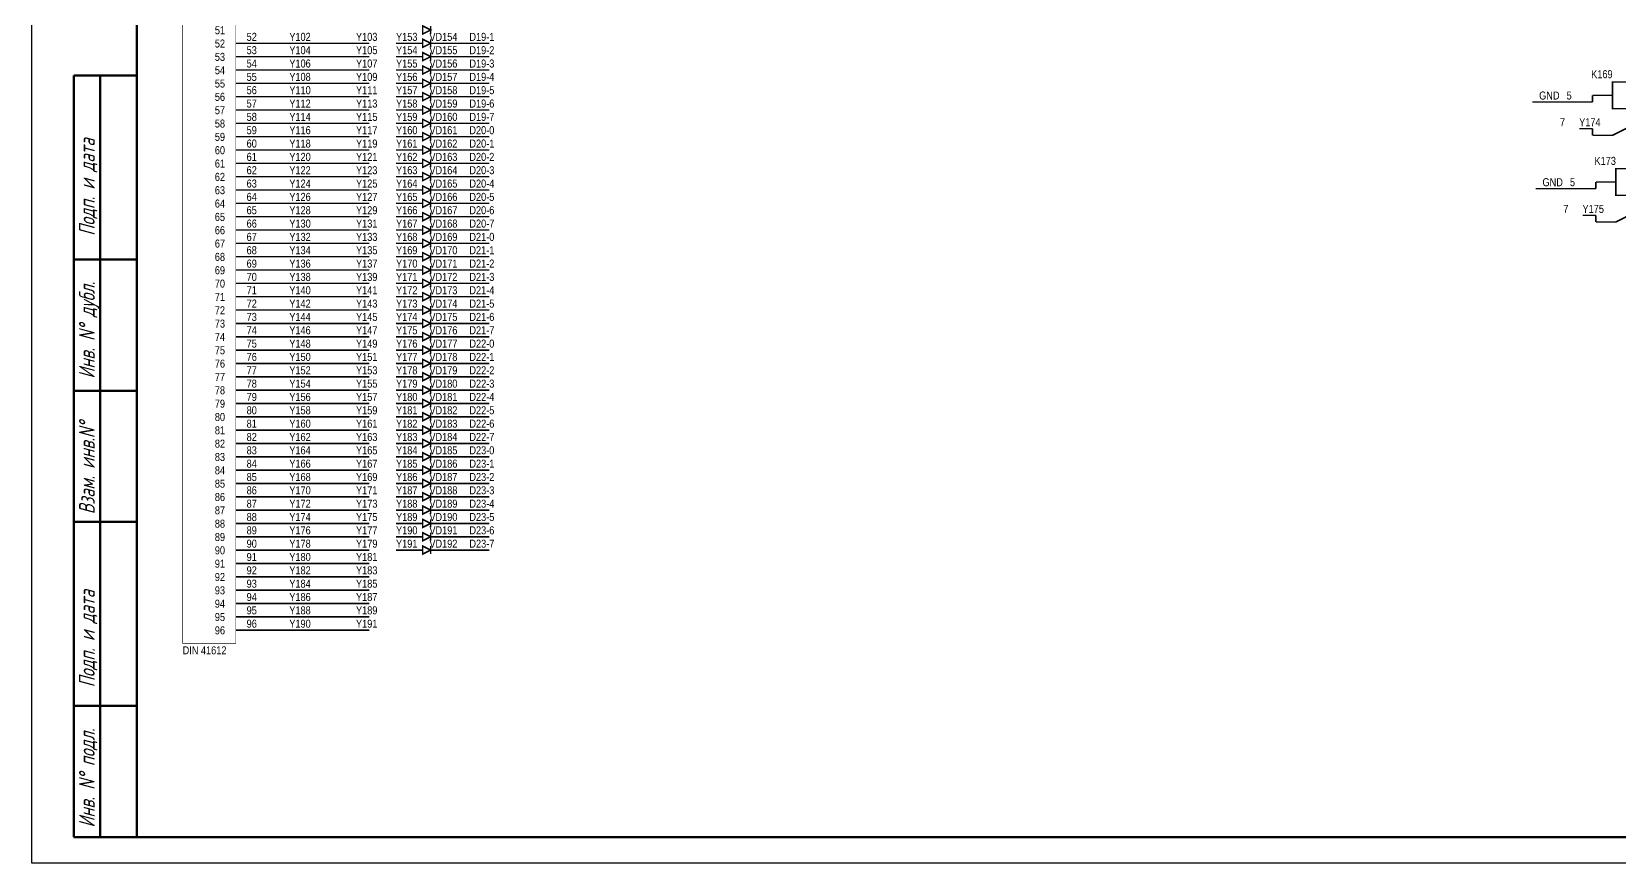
# Model space of a CAD drawing. Header units: millimetres. Extents: x 7140 to 8879, y -16257 to -5062.
# Drawn here: x 7139.6 to 7441.9, y -15584.1 to -15425.8 of the extents above; entities that cross this region are included whole.
import ezdxf

# ---------------------------------------------------------------- set-up
doc = ezdxf.new("R2010")
doc.units = ezdxf.units.MM
doc.styles.add('rom3.5', font='romans.shx', dxfattribs={"width": 0.8, "height": 3.5})
doc.styles.get("Standard").update_dxf_attribs({"font": 'ARIALN.TTF', "height": 3.4})

msp = doc.modelspace()

# ---------------------------------------------------------------- linework, layer by layer
for p, q in [((7139.585, -15584.11079), (7139.585, -14990.11079)), ((7980.585, -15584.11079), (7139.585, -15584.11079))]:
    msp.add_line(p, q)
at = {"lineweight": 50}
for p, q in [((7159.585, -15579.11079), (7159.585, -14995.11079)), ((7147.585, -15434.11079), (7159.585, -15434.11079)), ((7147.585, -15579.11079), (7147.585, -15434.11079)), ((7152.585, -15434.11079), (7152.585, -15579.11079)), ((7147.585, -15469.11079), (7159.585, -15469.11079)), ((7147.585, -15494.11079), (7159.585, -15494.11079)), ((7147.585, -15519.11079), (7159.585, -15519.11079)), ((7147.585, -15554.11079), (7159.585, -15554.11079)), ((7159.585, -15579.11079), (7147.585, -15579.11079)), ((7975.585, -15579.11079), (7159.585, -15579.11079))]:
    msp.add_line(p, q, dxfattribs=at)
for points, const_width in [([(7168.30922, -15295.87282), (7178.44891, -15295.87282), (7178.44891, -15542.23227), (7168.30922, -15542.23227), (7168.30922, -15295.87282)], 0.09906), ([(7215.55378, -15425.413), (7214.02978, -15426.175), (7214.02978, -15424.651), (7215.55378, -15425.413)], 0.29972), ([(7215.55378, -15424.651), (7215.55378, -15426.175)], 0.29972), ([(7178.46978, -15427.953), (7186.08978, -15427.953)], 0.29972), ([(7186.08978, -15427.953), (7203.86978, -15427.953)], 0.29972), ([(7208.94978, -15427.953), (7211.48978, -15427.953)], 0.29972), ([(7214.02978, -15427.953), (7211.48978, -15427.953)], 0.29972), ([(7215.55378, -15427.953), (7214.02978, -15428.715), (7214.02978, -15427.191), (7215.55378, -15427.953)], 0.29972), ([(7215.55378, -15427.191), (7215.55378, -15428.715)], 0.29972), ([(7215.55378, -15427.953), (7218.09378, -15427.953)], 0.29972), ([(7218.09378, -15427.953), (7226.72978, -15427.953)], 0.29972), ([(7178.46978, -15430.493), (7186.08978, -15430.493)], 0.29972), ([(7186.08978, -15430.493), (7203.86978, -15430.493)], 0.29972), ([(7208.94978, -15430.493), (7211.48978, -15430.493)], 0.29972), ([(7214.02978, -15430.493), (7211.48978, -15430.493)], 0.29972), ([(7215.55378, -15430.493), (7214.02978, -15431.255), (7214.02978, -15429.731), (7215.55378, -15430.493)], 0.29972), ([(7215.55378, -15433.033), (7214.02978, -15433.795), (7214.02978, -15432.271), (7215.55378, -15433.033)], 0.29972), ([(7215.55378, -15429.731), (7215.55378, -15431.255)], 0.29972), ([(7215.55378, -15430.493), (7218.09378, -15430.493)], 0.29972), ([(7218.09378, -15430.493), (7226.72978, -15430.493)], 0.29972), ([(7178.46978, -15433.033), (7186.08978, -15433.033)], 0.29972), ([(7186.08978, -15433.033), (7203.86978, -15433.033)], 0.29972), ([(7208.94978, -15433.033), (7211.48978, -15433.033)], 0.29972), ([(7214.02978, -15433.033), (7211.48978, -15433.033)], 0.29972), ([(7215.55378, -15435.573), (7214.02978, -15436.335), (7214.02978, -15434.811), (7215.55378, -15435.573)], 0.29972), ([(7215.55378, -15432.271), (7215.55378, -15433.795)], 0.29972), ([(7215.55378, -15433.033), (7218.09378, -15433.033)], 0.29972), ([(7215.55378, -15434.811), (7215.55378, -15436.335)], 0.29972), ([(7218.09378, -15433.033), (7226.72978, -15433.033)], 0.29972), ([(7178.46978, -15435.573), (7186.08978, -15435.573)], 0.29972), ([(7178.46978, -15438.113), (7186.08978, -15438.113)], 0.29972), ([(7186.08978, -15435.573), (7203.86978, -15435.573)], 0.29972), ([(7186.08978, -15438.113), (7203.86978, -15438.113)], 0.29972), ([(7208.94978, -15435.573), (7211.48978, -15435.573)], 0.29972), ([(7208.94978, -15438.113), (7211.48978, -15438.113)], 0.29972), ([(7214.02978, -15435.573), (7211.48978, -15435.573)], 0.29972), ([(7214.02978, -15438.113), (7211.48978, -15438.113)], 0.29972), ([(7215.55378, -15438.113), (7214.02978, -15438.875), (7214.02978, -15437.351), (7215.55378, -15438.113)], 0.29972), ([(7215.55378, -15435.573), (7218.09378, -15435.573)], 0.29972), ([(7215.55378, -15437.351), (7215.55378, -15438.875)], 0.29972), ([(7215.55378, -15438.113), (7218.09378, -15438.113)], 0.29972), ([(7218.09378, -15435.573), (7226.72978, -15435.573)], 0.29972), ([(7218.09378, -15438.113), (7226.72978, -15438.113)], 0.29972), ([(7440.59778, -15437.859), (7436.78778, -15437.859)], 0.29972), ([(7436.78778, -15437.859), (7436.78778, -15439.129)], 0.29972), ([(7440.59778, -15435.319), (7440.59778, -15440.399), (7445.67778, -15440.399), (7445.67778, -15435.319), (7440.59778, -15435.319)], 0.29972), ([(7178.46978, -15440.653), (7186.08978, -15440.653)], 0.29972), ([(7186.08978, -15440.653), (7203.86978, -15440.653)], 0.29972), ([(7208.94978, -15440.653), (7211.48978, -15440.653)], 0.29972), ([(7214.02978, -15440.653), (7211.48978, -15440.653)], 0.29972), ([(7215.55378, -15440.653), (7214.02978, -15441.415), (7214.02978, -15439.891), (7215.55378, -15440.653)], 0.29972), ([(7215.55378, -15439.891), (7215.55378, -15441.415)], 0.29972), ([(7215.55378, -15440.653), (7218.09378, -15440.653)], 0.29972), ([(7218.09378, -15440.653), (7226.72978, -15440.653)], 0.29972), ([(7425.35778, -15439.129), (7431.70778, -15439.129)], 0.29972), ([(7436.78778, -15439.129), (7431.70778, -15439.129)], 0.29972), ([(7178.46978, -15443.193), (7186.08978, -15443.193)], 0.29972), ([(7186.08978, -15443.193), (7203.86978, -15443.193)], 0.29972), ([(7208.94978, -15443.193), (7211.48978, -15443.193)], 0.29972), ([(7214.02978, -15443.193), (7211.48978, -15443.193)], 0.29972), ([(7215.55378, -15443.193), (7214.02978, -15443.955), (7214.02978, -15442.431), (7215.55378, -15443.193)], 0.29972), ([(7215.55378, -15442.431), (7215.55378, -15443.955)], 0.29972), ([(7215.55378, -15443.193), (7218.09378, -15443.193)], 0.29972), ([(7218.09378, -15443.193), (7226.72978, -15443.193)], 0.29972), ([(7436.78778, -15444.209), (7434.24778, -15444.209)], 0.29972), ([(7436.78778, -15445.479), (7440.59778, -15445.479), (7445.67778, -15442.939)], 0.29972), ([(7436.78778, -15444.209), (7436.78778, -15445.479)], 0.29972), ([(7178.46978, -15445.733), (7186.08978, -15445.733)], 0.29972), ([(7186.08978, -15445.733), (7203.86978, -15445.733)], 0.29972), ([(7208.94978, -15445.733), (7211.48978, -15445.733)], 0.29972), ([(7214.02978, -15445.733), (7211.48978, -15445.733)], 0.29972), ([(7215.55378, -15445.733), (7214.02978, -15446.495), (7214.02978, -15444.971), (7215.55378, -15445.733)], 0.29972), ([(7215.55378, -15444.971), (7215.55378, -15446.495)], 0.29972), ([(7215.55378, -15445.733), (7218.09378, -15445.733)], 0.29972), ([(7218.09378, -15445.733), (7226.72978, -15445.733)], 0.29972), ([(7178.46978, -15448.273), (7186.08978, -15448.273)], 0.29972), ([(7186.08978, -15448.273), (7203.86978, -15448.273)], 0.29972), ([(7208.94978, -15448.273), (7211.48978, -15448.273)], 0.29972), ([(7214.02978, -15448.273), (7211.48978, -15448.273)], 0.29972), ([(7215.55378, -15448.273), (7214.02978, -15449.035), (7214.02978, -15447.511), (7215.55378, -15448.273)], 0.29972), ([(7215.55378, -15450.813), (7214.02978, -15451.575), (7214.02978, -15450.051), (7215.55378, -15450.813)], 0.29972), ([(7215.55378, -15447.511), (7215.55378, -15449.035)], 0.29972), ([(7215.55378, -15448.273), (7218.09378, -15448.273)], 0.29972), ([(7215.55378, -15450.051), (7215.55378, -15451.575)], 0.29972), ([(7218.09378, -15448.273), (7226.72978, -15448.273)], 0.29972), ([(7178.46978, -15450.813), (7186.08978, -15450.813)], 0.29972), ([(7178.46978, -15453.353), (7186.08978, -15453.353)], 0.29972), ([(7186.08978, -15450.813), (7203.86978, -15450.813)], 0.29972), ([(7186.08978, -15453.353), (7203.86978, -15453.353)], 0.29972), ([(7208.94978, -15450.813), (7211.48978, -15450.813)], 0.29972), ([(7208.94978, -15453.353), (7211.48978, -15453.353)], 0.29972), ([(7214.02978, -15450.813), (7211.48978, -15450.813)], 0.29972), ([(7214.02978, -15453.353), (7211.48978, -15453.353)], 0.29972), ([(7215.55378, -15453.353), (7214.02978, -15454.115), (7214.02978, -15452.591), (7215.55378, -15453.353)], 0.29972), ([(7215.55378, -15450.813), (7218.09378, -15450.813)], 0.29972), ([(7215.55378, -15452.591), (7215.55378, -15454.115)], 0.29972), ([(7215.55378, -15453.353), (7218.09378, -15453.353)], 0.29972), ([(7218.09378, -15450.813), (7226.72978, -15450.813)], 0.29972), ([(7218.09378, -15453.353), (7226.72978, -15453.353)], 0.29972), ([(7441.23278, -15451.829), (7441.23278, -15456.909), (7446.31278, -15456.909), (7446.31278, -15451.829), (7441.23278, -15451.829)], 0.29972), ([(7178.46978, -15455.893), (7186.08978, -15455.893)], 0.29972), ([(7186.08978, -15455.893), (7203.86978, -15455.893)], 0.29972), ([(7208.94978, -15455.893), (7211.48978, -15455.893)], 0.29972), ([(7214.02978, -15455.893), (7211.48978, -15455.893)], 0.29972), ([(7215.55378, -15455.893), (7214.02978, -15456.655), (7214.02978, -15455.131), (7215.55378, -15455.893)], 0.29972), ([(7215.55378, -15455.131), (7215.55378, -15456.655)], 0.29972), ([(7215.55378, -15455.893), (7218.09378, -15455.893)], 0.29972), ([(7218.09378, -15455.893), (7226.72978, -15455.893)], 0.29972), ([(7425.99278, -15455.639), (7432.34278, -15455.639)], 0.29972), ([(7437.42278, -15455.639), (7432.34278, -15455.639)], 0.29972), ([(7441.23278, -15454.369), (7437.42278, -15454.369)], 0.29972), ([(7437.42278, -15454.369), (7437.42278, -15455.639)], 0.29972), ([(7178.46978, -15458.433), (7186.08978, -15458.433)], 0.29972), ([(7186.08978, -15458.433), (7203.86978, -15458.433)], 0.29972), ([(7208.94978, -15458.433), (7211.48978, -15458.433)], 0.29972), ([(7214.02978, -15458.433), (7211.48978, -15458.433)], 0.29972), ([(7215.55378, -15458.433), (7214.02978, -15459.195), (7214.02978, -15457.671), (7215.55378, -15458.433)], 0.29972), ([(7215.55378, -15457.671), (7215.55378, -15459.195)], 0.29972), ([(7215.55378, -15458.433), (7218.09378, -15458.433)], 0.29972), ([(7218.09378, -15458.433), (7226.72978, -15458.433)], 0.29972), ([(7178.46978, -15460.973), (7186.08978, -15460.973)], 0.29972), ([(7186.08978, -15460.973), (7203.86978, -15460.973)], 0.29972), ([(7208.94978, -15460.973), (7211.48978, -15460.973)], 0.29972), ([(7214.02978, -15460.973), (7211.48978, -15460.973)], 0.29972), ([(7215.55378, -15460.973), (7214.02978, -15461.735), (7214.02978, -15460.211), (7215.55378, -15460.973)], 0.29972), ([(7215.55378, -15460.211), (7215.55378, -15461.735)], 0.29972), ([(7215.55378, -15460.973), (7218.09378, -15460.973)], 0.29972), ([(7218.09378, -15460.973), (7226.72978, -15460.973)], 0.29972), ([(7437.42278, -15460.719), (7434.88278, -15460.719)], 0.29972), ([(7437.42278, -15461.989), (7441.23278, -15461.989), (7446.31278, -15459.449)], 0.29972), ([(7437.42278, -15460.719), (7437.42278, -15461.989)], 0.29972), ([(7178.46978, -15463.513), (7186.08978, -15463.513)], 0.29972), ([(7186.08978, -15463.513), (7203.86978, -15463.513)], 0.29972), ([(7208.94978, -15463.513), (7211.48978, -15463.513)], 0.29972), ([(7214.02978, -15463.513), (7211.48978, -15463.513)], 0.29972), ([(7215.55378, -15463.513), (7214.02978, -15464.275), (7214.02978, -15462.751), (7215.55378, -15463.513)], 0.29972), ([(7215.55378, -15466.053), (7214.02978, -15466.815), (7214.02978, -15465.291), (7215.55378, -15466.053)], 0.29972), ([(7215.55378, -15462.751), (7215.55378, -15464.275)], 0.29972), ([(7215.55378, -15463.513), (7218.09378, -15463.513)], 0.29972), ([(7215.55378, -15465.291), (7215.55378, -15466.815)], 0.29972), ([(7218.09378, -15463.513), (7226.72978, -15463.513)], 0.29972), ([(7178.46978, -15466.053), (7186.08978, -15466.053)], 0.29972), ([(7186.08978, -15466.053), (7203.86978, -15466.053)], 0.29972), ([(7208.94978, -15466.053), (7211.48978, -15466.053)], 0.29972), ([(7214.02978, -15466.053), (7211.48978, -15466.053)], 0.29972), ([(7215.55378, -15468.593), (7214.02978, -15469.355), (7214.02978, -15467.831), (7215.55378, -15468.593)], 0.29972), ([(7215.55378, -15466.053), (7218.09378, -15466.053)], 0.29972), ([(7215.55378, -15467.831), (7215.55378, -15469.355)], 0.29972), ([(7218.09378, -15466.053), (7226.72978, -15466.053)], 0.29972), ([(7178.46978, -15468.593), (7186.08978, -15468.593)], 0.29972), ([(7178.46978, -15471.133), (7186.08978, -15471.133)], 0.29972), ([(7186.08978, -15468.593), (7203.86978, -15468.593)], 0.29972), ([(7186.08978, -15471.133), (7203.86978, -15471.133)], 0.29972), ([(7208.94978, -15468.593), (7211.48978, -15468.593)], 0.29972), ([(7208.94978, -15471.133), (7211.48978, -15471.133)], 0.29972), ([(7214.02978, -15468.593), (7211.48978, -15468.593)], 0.29972), ([(7214.02978, -15471.133), (7211.48978, -15471.133)], 0.29972), ([(7215.55378, -15471.133), (7214.02978, -15471.895), (7214.02978, -15470.371), (7215.55378, -15471.133)], 0.29972), ([(7215.55378, -15468.593), (7218.09378, -15468.593)], 0.29972), ([(7215.55378, -15470.371), (7215.55378, -15471.895)], 0.29972), ([(7215.55378, -15471.133), (7218.09378, -15471.133)], 0.29972), ([(7218.09378, -15468.593), (7226.72978, -15468.593)], 0.29972), ([(7218.09378, -15471.133), (7226.72978, -15471.133)], 0.29972), ([(7178.46978, -15473.673), (7186.08978, -15473.673)], 0.29972), ([(7186.08978, -15473.673), (7203.86978, -15473.673)], 0.29972), ([(7208.94978, -15473.673), (7211.48978, -15473.673)], 0.29972), ([(7214.02978, -15473.673), (7211.48978, -15473.673)], 0.29972), ([(7215.55378, -15473.673), (7214.02978, -15474.435), (7214.02978, -15472.911), (7215.55378, -15473.673)], 0.29972), ([(7215.55378, -15472.911), (7215.55378, -15474.435)], 0.29972), ([(7215.55378, -15473.673), (7218.09378, -15473.673)], 0.29972), ([(7218.09378, -15473.673), (7226.72978, -15473.673)], 0.29972), ([(7178.46978, -15476.213), (7186.08978, -15476.213)], 0.29972), ([(7186.08978, -15476.213), (7203.86978, -15476.213)], 0.29972), ([(7208.94978, -15476.213), (7211.48978, -15476.213)], 0.29972), ([(7214.02978, -15476.213), (7211.48978, -15476.213)], 0.29972), ([(7215.55378, -15476.213), (7214.02978, -15476.975), (7214.02978, -15475.451), (7215.55378, -15476.213)], 0.29972), ([(7215.55378, -15475.451), (7215.55378, -15476.975)], 0.29972), ([(7215.55378, -15476.213), (7218.09378, -15476.213)], 0.29972), ([(7218.09378, -15476.213), (7226.72978, -15476.213)], 0.29972), ([(7178.46978, -15478.753), (7186.08978, -15478.753)], 0.29972), ([(7186.08978, -15478.753), (7203.86978, -15478.753)], 0.29972), ([(7208.94978, -15478.753), (7211.48978, -15478.753)], 0.29972), ([(7214.02978, -15478.753), (7211.48978, -15478.753)], 0.29972), ([(7215.55378, -15478.753), (7214.02978, -15479.515), (7214.02978, -15477.991), (7215.55378, -15478.753)], 0.29972), ([(7215.55378, -15481.293), (7214.02978, -15482.055), (7214.02978, -15480.531), (7215.55378, -15481.293)], 0.29972), ([(7215.55378, -15477.991), (7215.55378, -15479.515)], 0.29972), ([(7215.55378, -15478.753), (7218.09378, -15478.753)], 0.29972), ([(7215.55378, -15480.531), (7215.55378, -15482.055)], 0.29972), ([(7218.09378, -15478.753), (7226.72978, -15478.753)], 0.29972), ([(7178.46978, -15481.293), (7186.08978, -15481.293)], 0.29972), ([(7186.08978, -15481.293), (7203.86978, -15481.293)], 0.29972), ([(7208.94978, -15481.293), (7211.48978, -15481.293)], 0.29972), ([(7214.02978, -15481.293), (7211.48978, -15481.293)], 0.29972), ([(7215.55378, -15483.833), (7214.02978, -15484.595), (7214.02978, -15483.071), (7215.55378, -15483.833)], 0.29972), ([(7215.55378, -15481.293), (7218.09378, -15481.293)], 0.29972), ([(7215.55378, -15483.071), (7215.55378, -15484.595)], 0.29972), ([(7218.09378, -15481.293), (7226.72978, -15481.293)], 0.29972), ([(7178.46978, -15483.833), (7186.08978, -15483.833)], 0.29972), ([(7178.46978, -15486.373), (7186.08978, -15486.373)], 0.29972), ([(7186.08978, -15483.833), (7203.86978, -15483.833)], 0.29972), ([(7186.08978, -15486.373), (7203.86978, -15486.373)], 0.29972), ([(7208.94978, -15483.833), (7211.48978, -15483.833)], 0.29972), ([(7208.94978, -15486.373), (7211.48978, -15486.373)], 0.29972), ([(7214.02978, -15483.833), (7211.48978, -15483.833)], 0.29972), ([(7214.02978, -15486.373), (7211.48978, -15486.373)], 0.29972), ([(7215.55378, -15486.373), (7214.02978, -15487.135), (7214.02978, -15485.611), (7215.55378, -15486.373)], 0.29972), ([(7215.55378, -15483.833), (7218.09378, -15483.833)], 0.29972), ([(7215.55378, -15485.611), (7215.55378, -15487.135)], 0.29972), ([(7215.55378, -15486.373), (7218.09378, -15486.373)], 0.29972), ([(7218.09378, -15483.833), (7226.72978, -15483.833)], 0.29972), ([(7218.09378, -15486.373), (7226.72978, -15486.373)], 0.29972), ([(7178.46978, -15488.913), (7186.08978, -15488.913)], 0.29972), ([(7186.08978, -15488.913), (7203.86978, -15488.913)], 0.29972), ([(7208.94978, -15488.913), (7211.48978, -15488.913)], 0.29972), ([(7214.02978, -15488.913), (7211.48978, -15488.913)], 0.29972), ([(7215.55378, -15488.913), (7214.02978, -15489.675), (7214.02978, -15488.151), (7215.55378, -15488.913)], 0.29972), ([(7215.55378, -15488.151), (7215.55378, -15489.675)], 0.29972), ([(7215.55378, -15488.913), (7218.09378, -15488.913)], 0.29972), ([(7218.09378, -15488.913), (7226.72978, -15488.913)], 0.29972), ([(7178.46978, -15491.453), (7186.08978, -15491.453)], 0.29972), ([(7186.08978, -15491.453), (7203.86978, -15491.453)], 0.29972), ([(7208.94978, -15491.453), (7211.48978, -15491.453)], 0.29972), ([(7214.02978, -15491.453), (7211.48978, -15491.453)], 0.29972), ([(7215.55378, -15491.453), (7214.02978, -15492.215), (7214.02978, -15490.691), (7215.55378, -15491.453)], 0.29972), ([(7215.55378, -15490.691), (7215.55378, -15492.215)], 0.29972), ([(7215.55378, -15491.453), (7218.09378, -15491.453)], 0.29972), ([(7218.09378, -15491.453), (7226.72978, -15491.453)], 0.29972), ([(7178.46978, -15493.993), (7186.08978, -15493.993)], 0.29972), ([(7186.08978, -15493.993), (7203.86978, -15493.993)], 0.29972), ([(7208.94978, -15493.993), (7211.48978, -15493.993)], 0.29972), ([(7214.02978, -15493.993), (7211.48978, -15493.993)], 0.29972), ([(7215.55378, -15493.993), (7214.02978, -15494.755), (7214.02978, -15493.231), (7215.55378, -15493.993)], 0.29972), ([(7215.55378, -15496.533), (7214.02978, -15497.295), (7214.02978, -15495.771), (7215.55378, -15496.533)], 0.29972), ([(7215.55378, -15493.231), (7215.55378, -15494.755)], 0.29972), ([(7215.55378, -15493.993), (7218.09378, -15493.993)], 0.29972), ([(7218.09378, -15493.993), (7226.72978, -15493.993)], 0.29972), ([(7178.46978, -15496.533), (7186.08978, -15496.533)], 0.29972), ([(7186.08978, -15496.533), (7203.86978, -15496.533)], 0.29972), ([(7208.94978, -15496.533), (7211.48978, -15496.533)], 0.29972), ([(7214.02978, -15496.533), (7211.48978, -15496.533)], 0.29972), ([(7215.55378, -15499.073), (7214.02978, -15499.835), (7214.02978, -15498.311), (7215.55378, -15499.073)], 0.29972), ([(7215.55378, -15495.771), (7215.55378, -15497.295)], 0.29972), ([(7215.55378, -15496.533), (7218.09378, -15496.533)], 0.29972), ([(7215.55378, -15498.311), (7215.55378, -15499.835)], 0.29972), ([(7218.09378, -15496.533), (7226.72978, -15496.533)], 0.29972), ([(7178.46978, -15499.073), (7186.08978, -15499.073)], 0.29972), ([(7178.46978, -15501.613), (7186.08978, -15501.613)], 0.29972), ([(7186.08978, -15499.073), (7203.86978, -15499.073)], 0.29972), ([(7186.08978, -15501.613), (7203.86978, -15501.613)], 0.29972), ([(7208.94978, -15499.073), (7211.48978, -15499.073)], 0.29972), ([(7208.94978, -15501.613), (7211.48978, -15501.613)], 0.29972), ([(7214.02978, -15499.073), (7211.48978, -15499.073)], 0.29972), ([(7214.02978, -15501.613), (7211.48978, -15501.613)], 0.29972), ([(7215.55378, -15501.613), (7214.02978, -15502.375), (7214.02978, -15500.851), (7215.55378, -15501.613)], 0.29972), ([(7215.55378, -15499.073), (7218.09378, -15499.073)], 0.29972), ([(7215.55378, -15500.851), (7215.55378, -15502.375)], 0.29972), ([(7215.55378, -15501.613), (7218.09378, -15501.613)], 0.29972), ([(7218.09378, -15499.073), (7226.72978, -15499.073)], 0.29972), ([(7218.09378, -15501.613), (7226.72978, -15501.613)], 0.29972), ([(7178.46978, -15504.153), (7186.08978, -15504.153)], 0.29972), ([(7186.08978, -15504.153), (7203.86978, -15504.153)], 0.29972), ([(7208.94978, -15504.153), (7211.48978, -15504.153)], 0.29972), ([(7214.02978, -15504.153), (7211.48978, -15504.153)], 0.29972), ([(7215.55378, -15504.153), (7214.02978, -15504.915), (7214.02978, -15503.391), (7215.55378, -15504.153)], 0.29972), ([(7215.55378, -15503.391), (7215.55378, -15504.915)], 0.29972), ([(7215.55378, -15504.153), (7218.09378, -15504.153)], 0.29972), ([(7218.09378, -15504.153), (7226.72978, -15504.153)], 0.29972), ([(7178.46978, -15506.693), (7186.08978, -15506.693)], 0.29972), ([(7186.08978, -15506.693), (7203.86978, -15506.693)], 0.29972), ([(7208.94978, -15506.693), (7211.48978, -15506.693)], 0.29972), ([(7214.02978, -15506.693), (7211.48978, -15506.693)], 0.29972), ([(7215.55378, -15506.693), (7214.02978, -15507.455), (7214.02978, -15505.931), (7215.55378, -15506.693)], 0.29972), ([(7215.55378, -15505.931), (7215.55378, -15507.455)], 0.29972), ([(7215.55378, -15506.693), (7218.09378, -15506.693)], 0.29972), ([(7218.09378, -15506.693), (7226.72978, -15506.693)], 0.29972), ([(7178.46978, -15509.233), (7186.08978, -15509.233)], 0.29972), ([(7186.08978, -15509.233), (7203.86978, -15509.233)], 0.29972), ([(7208.94978, -15509.233), (7211.48978, -15509.233)], 0.29972), ([(7214.02978, -15509.233), (7211.48978, -15509.233)], 0.29972), ([(7215.55378, -15509.233), (7214.02978, -15509.995), (7214.02978, -15508.471), (7215.55378, -15509.233)], 0.29972), ([(7215.55378, -15508.471), (7215.55378, -15509.995)], 0.29972), ([(7215.55378, -15509.233), (7218.09378, -15509.233)], 0.29972), ([(7218.09378, -15509.233), (7226.72978, -15509.233)], 0.29972), ([(7178.46978, -15511.773), (7186.08978, -15511.773)], 0.29972), ([(7186.08978, -15511.773), (7203.86978, -15511.773)], 0.29972), ([(7208.94978, -15511.773), (7211.48978, -15511.773)], 0.29972), ([(7214.02978, -15511.773), (7211.48978, -15511.773)], 0.29972), ([(7215.55378, -15511.773), (7214.02978, -15512.535), (7214.02978, -15511.011), (7215.55378, -15511.773)], 0.29972), ([(7215.55378, -15514.313), (7214.02978, -15515.075), (7214.02978, -15513.551), (7215.55378, -15514.313)], 0.29972), ([(7215.55378, -15511.011), (7215.55378, -15512.535)], 0.29972), ([(7215.55378, -15511.773), (7218.09378, -15511.773)], 0.29972), ([(7215.55378, -15513.551), (7215.55378, -15515.075)], 0.29972), ([(7218.09378, -15511.773), (7226.72978, -15511.773)], 0.29972), ([(7178.46978, -15514.313), (7186.08978, -15514.313)], 0.29972), ([(7186.08978, -15514.313), (7203.86978, -15514.313)], 0.29972), ([(7208.94978, -15514.313), (7211.48978, -15514.313)], 0.29972), ([(7214.02978, -15514.313), (7211.48978, -15514.313)], 0.29972), ([(7215.55378, -15516.853), (7214.02978, -15517.615), (7214.02978, -15516.091), (7215.55378, -15516.853)], 0.29972), ([(7215.55378, -15514.313), (7218.09378, -15514.313)], 0.29972), ([(7215.55378, -15516.091), (7215.55378, -15517.615)], 0.29972), ([(7218.09378, -15514.313), (7226.72978, -15514.313)], 0.29972), ([(7178.46978, -15516.853), (7186.08978, -15516.853)], 0.29972), ([(7178.46978, -15519.393), (7186.08978, -15519.393)], 0.29972), ([(7186.08978, -15516.853), (7203.86978, -15516.853)], 0.29972), ([(7186.08978, -15519.393), (7203.86978, -15519.393)], 0.29972), ([(7208.94978, -15516.853), (7211.48978, -15516.853)], 0.29972), ([(7208.94978, -15519.393), (7211.48978, -15519.393)], 0.29972), ([(7214.02978, -15516.853), (7211.48978, -15516.853)], 0.29972), ([(7214.02978, -15519.393), (7211.48978, -15519.393)], 0.29972), ([(7215.55378, -15519.393), (7214.02978, -15520.155), (7214.02978, -15518.631), (7215.55378, -15519.393)], 0.29972), ([(7215.55378, -15516.853), (7218.09378, -15516.853)], 0.29972), ([(7215.55378, -15518.631), (7215.55378, -15520.155)], 0.29972), ([(7215.55378, -15519.393), (7218.09378, -15519.393)], 0.29972), ([(7218.09378, -15516.853), (7226.72978, -15516.853)], 0.29972), ([(7218.09378, -15519.393), (7226.72978, -15519.393)], 0.29972), ([(7178.46978, -15521.933), (7186.08978, -15521.933)], 0.29972), ([(7186.08978, -15521.933), (7203.86978, -15521.933)], 0.29972), ([(7208.94978, -15521.933), (7211.48978, -15521.933)], 0.29972), ([(7214.02978, -15521.933), (7211.48978, -15521.933)], 0.29972), ([(7215.55378, -15521.933), (7214.02978, -15522.695), (7214.02978, -15521.171), (7215.55378, -15521.933)], 0.29972), ([(7215.55378, -15521.171), (7215.55378, -15522.695)], 0.29972), ([(7215.55378, -15521.933), (7218.09378, -15521.933)], 0.29972), ([(7218.09378, -15521.933), (7226.72978, -15521.933)], 0.29972), ([(7178.46978, -15524.473), (7186.08978, -15524.473)], 0.29972), ([(7186.08978, -15524.473), (7203.86978, -15524.473)], 0.29972), ([(7211.48978, -15524.473), (7208.94978, -15524.473)], 0.29972), ([(7214.02978, -15524.473), (7211.48978, -15524.473)], 0.29972), ([(7215.55378, -15524.473), (7214.02978, -15525.235), (7214.02978, -15523.711), (7215.55378, -15524.473)], 0.29972), ([(7215.55378, -15523.711), (7215.55378, -15525.235)], 0.29972), ([(7215.55378, -15524.473), (7218.09378, -15524.473)], 0.29972), ([(7218.09378, -15524.473), (7226.72978, -15524.473)], 0.29972), ([(7178.46978, -15527.013), (7186.08978, -15527.013)], 0.29972), ([(7186.08978, -15527.013), (7203.86978, -15527.013)], 0.29972), ([(7178.46978, -15529.553), (7186.08978, -15529.553)], 0.29972), ([(7186.08978, -15529.553), (7203.86978, -15529.553)], 0.29972), ([(7178.46978, -15532.093), (7186.08978, -15532.093)], 0.29972), ([(7178.46978, -15534.633), (7186.08978, -15534.633)], 0.29972), ([(7186.08978, -15532.093), (7203.86978, -15532.093)], 0.29972), ([(7186.08978, -15534.633), (7203.86978, -15534.633)], 0.29972), ([(7178.46978, -15537.173), (7186.08978, -15537.173)], 0.29972), ([(7186.08978, -15537.173), (7203.86978, -15537.173)], 0.29972), ([(7178.46978, -15539.713), (7186.08978, -15539.713)], 0.29972), ([(7186.08978, -15539.713), (7203.86978, -15539.713)], 0.29972)]:
    msp.add_lwpolyline(points, dxfattribs=dict(const_width=const_width))

# ---------------------------------------------------------------- texts
for s, p in [('51', (7174.44705, -15426.21612)), ('52', (7180.50178, -15427.48612)), ('Y102', (7188.62978, -15427.48612)), ('Y103', (7201.32978, -15427.48612)), ('Y153', (7208.94978, -15427.48612)), ('VD154', (7215.29978, -15427.48612)), ('D19-1', (7222.91978, -15427.48612)), ('52', (7174.44705, -15428.75612)), ('53', (7180.50178, -15430.02612)), ('Y104', (7188.62978, -15430.02612)), ('Y105', (7201.32978, -15430.02612)), ('Y154', (7208.94978, -15430.02612)), ('VD155', (7215.29978, -15430.02612)), ('D19-2', (7222.91978, -15430.02612)), ('53', (7174.44705, -15431.29612)), ('54', (7180.50178, -15432.56612)), ('Y106', (7188.62978, -15432.56612)), ('Y107', (7201.32978, -15432.56612)), ('Y155', (7208.94978, -15432.56612)), ('VD156', (7215.29978, -15432.56612)), ('D19-3', (7222.91978, -15432.56612)), ('54', (7174.44705, -15433.83612)), ('55', (7174.44705, -15436.37612)), ('55', (7180.50178, -15435.10612)), ('Y108', (7188.62978, -15435.10612)), ('Y109', (7201.32978, -15435.10612)), ('Y156', (7208.94978, -15435.10612)), ('VD157', (7215.29978, -15435.10612)), ('D19-4', (7222.91978, -15435.10612)), ('K169', (7436.53378, -15434.59812)), ('56', (7174.44705, -15438.91612)), ('56', (7180.50178, -15437.64612)), ('Y110', (7188.62978, -15437.64612)), ('Y111', (7201.32978, -15437.64612)), ('Y157', (7208.94978, -15437.64612)), ('VD158', (7215.29978, -15437.64612)), ('D19-5', (7222.91978, -15437.64612)), ('GND', (7426.62778, -15438.66212)), ('5', (7431.85542, -15438.66212)), ('57', (7174.44705, -15441.45612)), ('57', (7180.50178, -15440.18612)), ('Y112', (7188.62978, -15440.18612)), ('Y113', (7201.32978, -15440.18612)), ('Y158', (7208.94978, -15440.18612)), ('VD159', (7215.29978, -15440.18612)), ('D19-6', (7222.91978, -15440.18612)), ('58', (7174.44705, -15443.99612)), ('58', (7180.50178, -15442.72612)), ('59', (7180.50178, -15445.26612)), ('Y114', (7188.62978, -15442.72612)), ('Y116', (7188.62978, -15445.26612)), ('Y115', (7201.32978, -15442.72612)), ('Y117', (7201.32978, -15445.26612)), ('Y159', (7208.94978, -15442.72612)), ('Y160', (7208.94978, -15445.26612)), ('VD160', (7215.29978, -15442.72612)), ('VD161', (7215.29978, -15445.26612)), ('D19-7', (7222.91978, -15442.72612)), ('D20-0', (7222.91978, -15445.26612)), ('7', (7430.58542, -15443.74212)), ('Y174', (7434.24778, -15443.74212)), ('59', (7174.44705, -15446.53612)), ('60', (7180.50178, -15447.80612)), ('Y118', (7188.62978, -15447.80612)), ('Y119', (7201.32978, -15447.80612)), ('Y161', (7208.94978, -15447.80612)), ('VD162', (7215.29978, -15447.80612)), ('D20-1', (7222.91978, -15447.80612)), ('60', (7174.44705, -15449.07612)), ('61', (7174.44705, -15451.61612)), ('61', (7180.50178, -15450.34612)), ('Y120', (7188.62978, -15450.34612)), ('Y121', (7201.32978, -15450.34612)), ('Y162', (7208.94978, -15450.34612)), ('VD163', (7215.29978, -15450.34612)), ('D20-2', (7222.91978, -15450.34612)), ('K173', (7437.16878, -15451.10812)), ('62', (7174.44705, -15454.15612)), ('62', (7180.50178, -15452.88612)), ('Y122', (7188.62978, -15452.88612)), ('Y123', (7201.32978, -15452.88612)), ('Y163', (7208.94978, -15452.88612)), ('VD164', (7215.29978, -15452.88612)), ('D20-3', (7222.91978, -15452.88612)), ('63', (7174.44705, -15456.69612)), ('63', (7180.50178, -15455.42612)), ('Y124', (7188.62978, -15455.42612)), ('Y125', (7201.32978, -15455.42612)), ('Y164', (7208.94978, -15455.42612)), ('VD165', (7215.29978, -15455.42612)), ('D20-4', (7222.91978, -15455.42612)), ('GND', (7427.26278, -15455.17212)), ('5', (7432.49042, -15455.17212)), ('64', (7174.44705, -15459.23612)), ('64', (7180.50178, -15457.96612)), ('65', (7180.50178, -15460.50612)), ('Y126', (7188.62978, -15457.96612)), ('Y128', (7188.62978, -15460.50612)), ('Y127', (7201.32978, -15457.96612)), ('Y129', (7201.32978, -15460.50612)), ('Y165', (7208.94978, -15457.96612)), ('Y166', (7208.94978, -15460.50612)), ('VD166', (7215.29978, -15457.96612)), ('VD167', (7215.29978, -15460.50612)), ('D20-5', (7222.91978, -15457.96612)), ('D20-6', (7222.91978, -15460.50612)), ('7', (7431.22042, -15460.25212)), ('Y175', (7434.88278, -15460.25212)), ('65', (7174.44705, -15461.77612)), ('66', (7180.50178, -15463.04612)), ('Y130', (7188.62978, -15463.04612)), ('Y131', (7201.32978, -15463.04612)), ('Y167', (7208.94978, -15463.04612)), ('VD168', (7215.29978, -15463.04612)), ('D20-7', (7222.91978, -15463.04612)), ('66', (7174.44705, -15464.31612)), ('67', (7180.50178, -15465.58612)), ('Y132', (7188.62978, -15465.58612)), ('Y133', (7201.32978, -15465.58612)), ('Y168', (7208.94978, -15465.58612)), ('VD169', (7215.29978, -15465.58612)), ('D21-0', (7222.91978, -15465.58612)), ('67', (7174.44705, -15466.85612)), ('68', (7174.44705, -15469.39612)), ('68', (7180.50178, -15468.12612)), ('Y134', (7188.62978, -15468.12612)), ('Y135', (7201.32978, -15468.12612)), ('Y169', (7208.94978, -15468.12612)), ('VD170', (7215.29978, -15468.12612)), ('D21-1', (7222.91978, -15468.12612)), ('69', (7174.44705, -15471.93612)), ('69', (7180.50178, -15470.66612)), ('Y136', (7188.62978, -15470.66612)), ('Y137', (7201.32978, -15470.66612)), ('Y170', (7208.94978, -15470.66612)), ('VD171', (7215.29978, -15470.66612)), ('D21-2', (7222.91978, -15470.66612)), ('70', (7174.44705, -15474.47612)), ('70', (7180.50178, -15473.20612)), ('71', (7180.50178, -15475.74612)), ('Y138', (7188.62978, -15473.20612)), ('Y140', (7188.62978, -15475.74612)), ('Y139', (7201.32978, -15473.20612)), ('Y141', (7201.32978, -15475.74612)), ('Y171', (7208.94978, -15473.20612)), ('Y172', (7208.94978, -15475.74612)), ('VD172', (7215.29978, -15473.20612)), ('VD173', (7215.29978, -15475.74612)), ('D21-3', (7222.91978, -15473.20612)), ('D21-4', (7222.91978, -15475.74612)), ('71', (7174.44705, -15477.01612)), ('72', (7180.50178, -15478.28612)), ('Y142', (7188.62978, -15478.28612)), ('Y143', (7201.32978, -15478.28612)), ('Y173', (7208.94978, -15478.28612)), ('VD174', (7215.29978, -15478.28612)), ('D21-5', (7222.91978, -15478.28612)), ('72', (7174.44705, -15479.55612)), ('73', (7180.50178, -15480.82612)), ('Y144', (7188.62978, -15480.82612)), ('Y145', (7201.32978, -15480.82612)), ('Y174', (7208.94978, -15480.82612)), ('VD175', (7215.29978, -15480.82612)), ('D21-6', (7222.91978, -15480.82612)), ('73', (7174.44705, -15482.09612)), ('74', (7174.44705, -15484.63612)), ('74', (7180.50178, -15483.36612)), ('Y146', (7188.62978, -15483.36612)), ('Y147', (7201.32978, -15483.36612)), ('Y175', (7208.94978, -15483.36612)), ('VD176', (7215.29978, -15483.36612)), ('D21-7', (7222.91978, -15483.36612)), ('75', (7174.44705, -15487.17612)), ('75', (7180.50178, -15485.90612)), ('Y148', (7188.62978, -15485.90612)), ('Y149', (7201.32978, -15485.90612)), ('Y176', (7208.94978, -15485.90612)), ('VD177', (7215.29978, -15485.90612)), ('D22-0', (7222.91978, -15485.90612)), ('76', (7174.44705, -15489.71612)), ('76', (7180.50178, -15488.44612)), ('77', (7180.50178, -15490.98612)), ('Y150', (7188.62978, -15488.44612)), ('Y152', (7188.62978, -15490.98612)), ('Y151', (7201.32978, -15488.44612)), ('Y153', (7201.32978, -15490.98612)), ('Y177', (7208.94978, -15488.44612)), ('Y178', (7208.94978, -15490.98612)), ('VD178', (7215.29978, -15488.44612)), ('VD179', (7215.29978, -15490.98612)), ('D22-1', (7222.91978, -15488.44612)), ('D22-2', (7222.91978, -15490.98612)), ('77', (7174.44705, -15492.25612)), ('78', (7180.50178, -15493.52612)), ('Y154', (7188.62978, -15493.52612)), ('Y155', (7201.32978, -15493.52612)), ('Y179', (7208.94978, -15493.52612)), ('VD180', (7215.29978, -15493.52612)), ('D22-3', (7222.91978, -15493.52612)), ('78', (7174.44705, -15494.79612)), ('79', (7180.50178, -15496.06612)), ('Y156', (7188.62978, -15496.06612)), ('Y157', (7201.32978, -15496.06612)), ('Y180', (7208.94978, -15496.06612)), ('VD181', (7215.29978, -15496.06612)), ('D22-4', (7222.91978, -15496.06612)), ('80', (7174.44705, -15499.87612)), ('79', (7174.44705, -15497.33612)), ('80', (7180.50178, -15498.60612)), ('Y158', (7188.62978, -15498.60612)), ('Y159', (7201.32978, -15498.60612)), ('Y181', (7208.94978, -15498.60612)), ('VD182', (7215.29978, -15498.60612)), ('D22-5', (7222.91978, -15498.60612)), ('81', (7174.44705, -15502.41612)), ('81', (7180.50178, -15501.14612)), ('Y160', (7188.62978, -15501.14612)), ('Y161', (7201.32978, -15501.14612)), ('Y182', (7208.94978, -15501.14612)), ('VD183', (7215.29978, -15501.14612)), ('D22-6', (7222.91978, -15501.14612)), ('82', (7174.44705, -15504.95612)), ('82', (7180.50178, -15503.68612)), ('Y162', (7188.62978, -15503.68612)), ('Y163', (7201.32978, -15503.68612)), ('Y183', (7208.94978, -15503.68612)), ('VD184', (7215.29978, -15503.68612)), ('D22-7', (7222.91978, -15503.68612)), ('83', (7174.44705, -15507.49612)), ('83', (7180.50178, -15506.22612)), ('84', (7180.50178, -15508.76612)), ('Y164', (7188.62978, -15506.22612)), ('Y166', (7188.62978, -15508.76612)), ('Y165', (7201.32978, -15506.22612)), ('Y167', (7201.32978, -15508.76612)), ('Y184', (7208.94978, -15506.22612)), ('Y185', (7208.94978, -15508.76612)), ('VD185', (7215.29978, -15506.22612)), ('VD186', (7215.29978, -15508.76612)), ('D23-0', (7222.91978, -15506.22612)), ('D23-1', (7222.91978, -15508.76612)), ('84', (7174.44705, -15510.03612)), ('85', (7180.50178, -15511.30612)), ('Y168', (7188.62978, -15511.30612)), ('Y169', (7201.32978, -15511.30612)), ('Y186', (7208.94978, -15511.30612)), ('VD187', (7215.29978, -15511.30612)), ('D23-2', (7222.91978, -15511.30612)), ('85', (7174.44705, -15512.57612)), ('86', (7174.44705, -15515.11612)), ('86', (7180.50178, -15513.84612)), ('Y170', (7188.62978, -15513.84612)), ('Y171', (7201.32978, -15513.84612)), ('Y187', (7208.94978, -15513.84612)), ('VD188', (7215.29978, -15513.84612)), ('D23-3', (7222.91978, -15513.84612)), ('87', (7174.44705, -15517.65612)), ('87', (7180.50178, -15516.38612)), ('Y172', (7188.62978, -15516.38612)), ('Y173', (7201.32978, -15516.38612)), ('Y188', (7208.94978, -15516.38612)), ('VD189', (7215.29978, -15516.38612)), ('D23-4', (7222.91978, -15516.38612)), ('88', (7174.44705, -15520.19612)), ('88', (7180.50178, -15518.92612)), ('Y174', (7188.62978, -15518.92612)), ('Y175', (7201.32978, -15518.92612)), ('Y189', (7208.94978, -15518.92612)), ('VD190', (7215.29978, -15518.92612)), ('D23-5', (7222.91978, -15518.92612)), ('89', (7174.44705, -15522.73612)), ('89', (7180.50178, -15521.46612)), ('90', (7180.50178, -15524.00612)), ('Y176', (7188.62978, -15521.46612)), ('Y178', (7188.62978, -15524.00612)), ('Y177', (7201.32978, -15521.46612)), ('Y179', (7201.32978, -15524.00612)), ('Y190', (7208.94978, -15521.46612)), ('Y191', (7208.94978, -15524.00612)), ('VD191', (7215.29978, -15521.46612)), ('VD192', (7215.29978, -15524.00612)), ('D23-6', (7222.91978, -15521.46612)), ('D23-7', (7222.91978, -15524.00612)), ('90', (7174.44705, -15525.27612)), ('91', (7180.50178, -15526.54612)), ('Y180', (7188.62978, -15526.54612)), ('Y181', (7201.32978, -15526.54612)), ('91', (7174.44705, -15527.81612)), ('92', (7180.50178, -15529.08612)), ('Y182', (7188.62978, -15529.08612)), ('Y183', (7201.32978, -15529.08612)), ('92', (7174.44705, -15530.35612)), ('93', (7174.44705, -15532.89612)), ('93', (7180.50178, -15531.62612)), ('Y184', (7188.62978, -15531.62612)), ('Y185', (7201.32978, -15531.62612)), ('94', (7174.44705, -15535.43612)), ('94', (7180.50178, -15534.16612)), ('Y186', (7188.62978, -15534.16612)), ('Y187', (7201.32978, -15534.16612)), ('95', (7174.44705, -15537.97612)), ('95', (7180.50178, -15536.70612)), ('96', (7180.50178, -15539.24612)), ('Y188', (7188.62978, -15536.70612)), ('Y190', (7188.62978, -15539.24612)), ('Y189', (7201.32978, -15536.70612)), ('Y191', (7201.32978, -15539.24612)), ('96', (7174.44705, -15540.51612)), ('DIN 41612', (7168.30978, -15544.32612))]:
    msp.add_text(s, height=1.524).set_placement(p)
at = {"lineweight": 20, "style": 'rom3.5', "oblique": 15, "width": 0.7}
for s, p in [('Подп. и дата', (7151.585, -15464.61079)), ('Инв. N%%d дубл.', (7151.585, -15491.81159)), ('Взам. инв.N%%d', (7151.585, -15517.64438)), ('Подп. и дата', (7151.585, -15550.61079)), ('Инв. N%%d подл.', (7151.585, -15577.31159))]:
    msp.add_text(s, height=3, rotation=90, dxfattribs=at).set_placement(p)

doc.saveas('drawing.dxf')
